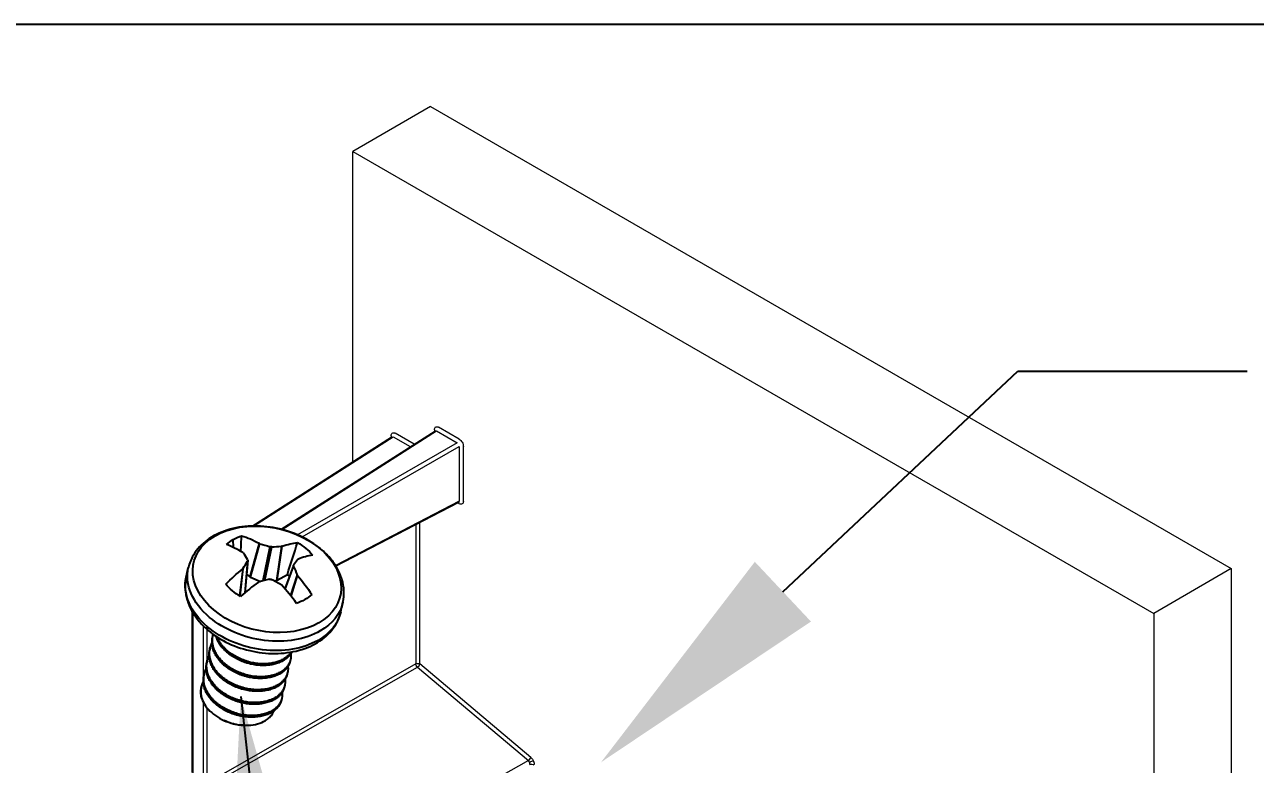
# Model space of a CAD drawing. Extents: x 0 to 11.3, y -6 to 0.
# Drawn here: x 4.052 to 6.149, y -1.262 to 0 of the extents above; entities that cross this region are included whole.
import ezdxf
from ezdxf import colors
from ezdxf.entities.mleader import LeaderData, LeaderLine
from ezdxf.math import Vec2, Vec3

# ---------------------------------------------------------------- set-up
doc = ezdxf.new("R2010")
doc.units = 0
doc.header["$LTSCALE"] = 0.5
doc.header["$MEASUREMENT"] = 0
doc.layers.get('0').update_dxf_attribs({"color": 255, "linetype": 'CONTINUOUS'})
for name, color, linetype in [('End Cap', 92, 'CONTINUOUS'), ('FAB DWG', 221, 'CONTINUOUS'), ('Hardware', 242, 'CONTINUOUS')]:
    doc.layers.add(name, color=color, linetype=linetype)
doc.layers.add('Text-Unprinted', color=131, linetype='CONTINUOUS', plot=False)
doc.styles.add('LSAD_Standard', font='arial.ttf')
doc.styles.add('ROM2', font='romans.shx', dxfattribs={"width": 0.85, "height": 1.5})
doc.dimstyles.new('LAYOUT_OVERALL-2020', dxfattribs={"dimtxt": 1.5, "dimasz": 1.5, "dimexe": 0.125, "dimexo": 0.125, "dimgap": 0.06, "dimtad": 0, "dimtih": 1, "dimtoh": 1, "dimdec": 4, "dimzin": 7, "dimdsep": 46, "dimlunit": 4, "dimtxsty": 'ROM2', "dimblk1": 'OPEN90', "dimcen": 0, "dimclrd": 256, "dimclre": 256, "dimclrt": 6, "dimadec": 0, "dimazin": 2, "dimtp": 0.1, "dimtm": 0.1, "dimtfac": 0.71, "dimtdec": 4, "dimtofl": 0, "dimtmove": 0, "dimatfit": 3, "dimfxl": 1, "dimfrac": 2, "dimtolj": 1, "dimtzin": 7, "dimlwd": -1, "dimlwe": -1, "dimarcsym": 1})

# ---------------------------------------------------------------- blocks, each defined once
blk = doc.blocks.new('_Open90')
at = {"color": 0, "linetype": 'ByBlock', "lineweight": -2}
for p, q in [((-0.5, 0.5), (0, 0)), ((0, 0), (-1, 0)), ((0, 0), (-0.5, -0.5))]:
    blk.add_line(p, q, dxfattribs=at)

msp = doc.modelspace()

# ---------------------------------------------------------------- linework, layer by layer
at = {"layer": 'End Cap', "lineweight": 13, "transparency": 16777216, "extrusion": (1.11022e-16, 0.816497, 0.57735)}
for p, q in [((4.7436, -0.1399), (4.6114, -0.2162)), ((4.7436, -0.1399), (6.1083, -0.9278)), ((4.6114, -0.2162), (5.9761, -1.0042)), ((4.6114, -0.7451), (4.6114, -0.2162)), ((4.7502, -0.6909), (4.7502, -0.6933)), ((4.7925, -0.7071), (4.7573, -0.6868)), ((4.4391, -0.8552), (4.6773, -0.7029)), ((4.4421, -0.8552), (4.6798, -0.7031)), ((4.4885, -0.8607), (4.7513, -0.6926)), ((4.4906, -0.8612), (4.7539, -0.6929)), ((4.7891, -0.7132), (4.517, -0.8703)), ((4.6762, -0.7012), (4.6762, -0.7036)), ((4.6798, -0.7031), (4.7088, -0.7198)), ((4.7154, -0.7156), (4.6833, -0.6971)), ((4.7539, -0.6929), (4.7891, -0.7132)), ((4.5248, -0.8739), (4.7926, -0.7193)), ((4.7926, -0.7193), (4.7926, -0.8129)), ((4.7996, -0.813), (4.7996, -0.7193)), ((4.7926, -0.8129), (4.5815, -0.9224)), ((4.5824, -0.9237), (4.7915, -0.8152)), ((4.7904, -0.8158), (4.7925, -0.8171)), ((4.7185, -0.8531), (4.7185, -1.0903)), ((4.7255, -1.0904), (4.7255, -0.8495)), ((6.1083, -0.9278), (5.9761, -1.0042)), ((6.1083, -0.9278), (6.1083, -4.3856)), ((4.3373, -1.2755), (4.3373, -1.0013)), ((4.3388, -1.2775), (4.3388, -1.0038)), ((5.9761, -1.0042), (5.9761, -4.4171)), ((4.3558, -1.0252), (4.3558, -1.1218)), ((4.3628, -1.086), (4.3628, -1.0317)), ((4.7185, -1.0903), (4.3626, -1.2937)), ((4.9145, -1.2498), (4.7255, -1.0904)), ((4.3655, -1.2991), (4.7213, -1.0959)), ((4.7213, -1.0959), (4.9103, -1.2553)), ((4.3558, -1.1546), (4.3558, -1.2919)), ((4.3628, -1.2936), (4.3628, -1.1654)), ((4.9103, -1.2553), (4.3704, -1.5599))]:
    msp.add_line(p, q, dxfattribs=at)
at = {"layer": 'End Cap', "lineweight": 13, "transparency": 16777216, "extrusion": (1.24796e-16, 3.10048e-16, -1)}
msp.add_ellipse((4.7563, -0.6939), major_axis=(0.00384, -0.00771), ratio=0.611894, start_param=-4.030089, end_param=-3.179469, dxfattribs=at)
at = {"layer": 'End Cap', "lineweight": 13, "transparency": 16777216, "extrusion": (4.59521e-19, 2.00148e-16, -1)}
msp.add_ellipse((4.7569, -0.6936), major_axis=(0.00476, -0.00718), ratio=0.611894, start_param=-3.103716, end_param=-2.253096, dxfattribs=at)
at = {"layer": 'End Cap', "lineweight": 13, "transparency": 16777216, "extrusion": (2.48922e-16, 3.09781e-16, -1)}
msp.add_ellipse((4.6823, -0.7042), major_axis=(0.00384, -0.00771), ratio=0.611894, start_param=-4.030089, end_param=-3.179469, dxfattribs=at)
at = {"layer": 'End Cap', "lineweight": 13, "transparency": 16777216, "extrusion": (8.54161e-17, 2.19479e-16, -1)}
msp.add_ellipse((4.6793, -0.7067), major_axis=(0.00174, -0.00396), ratio=0.607897, start_param=-3.236664, end_param=-3.208071, dxfattribs=at)
at = {"layer": 'End Cap', "lineweight": 13, "transparency": 16777216, "extrusion": (2.62439e-16, 3.07319e-16, -1)}
msp.add_ellipse((4.6829, -0.7039), major_axis=(0.00476, -0.00718), ratio=0.611894, start_param=-3.103716, end_param=-2.253096, dxfattribs=at)
at = {"layer": 'End Cap', "lineweight": 13, "transparency": 16777216}
for centre, major_axis, ratio, start_param, end_param in [((4.7533, -0.6965), (0.00174, -0.00396), 0.607897, -3.075114, -3.046521), ((4.7892, -0.8116), (-0.00256, 0.00349), 0.607897, -3.236664, -3.208071), ((4.7895, -0.8115), (0.0021, -0.00376), 0.612423, 0.008268, 0.85882), ((4.722, -1.0924), (0.00322, 0.00382), 0.432923, -2.239742, -0.695126), ((4.911, -1.2519), (0.00322, 0.00382), 0.432923, -2.239729, -0.695126), ((4.9097, -1.2586), (0.00245, -0.00393), 0.55791, 1.278039, 2.128591), ((4.9154, -1.258), (-0.00462, -0.00191), 0.183389, -2.51386, -0.980106), ((4.91, -1.2591), (0.002, -0.00405), 0.586734, 0.605641, 1.456192)]:
    msp.add_ellipse(centre, major_axis=major_axis, ratio=ratio, start_param=start_param, end_param=end_param, dxfattribs=at)
at = {"layer": 'End Cap', "lineweight": 13, "transparency": 16777216, "extrusion": (2.19947e-16, 2.73647e-16, -1)}
msp.add_ellipse((4.7929, -0.7144), major_axis=(0.00496, -0.00771), ratio=0.540375, start_param=-2.331832, end_param=-1.481211, dxfattribs=at)
at = {"layer": 'End Cap', "lineweight": 13, "transparency": 16777216, "extrusion": (-5.07929e-17, 9.8722e-17, -1)}
msp.add_ellipse((4.7935, -0.7154), major_axis=(-0.00419, 0.00815), ratio=0.540375, start_param=1.481211, end_param=2.331832, dxfattribs=at)
at = {"layer": 'End Cap', "lineweight": 13, "transparency": 16777216, "extrusion": (3.08238e-16, 1.37857e-16, -1)}
msp.add_ellipse((4.7929, -0.8103), major_axis=(0.00476, -0.00718), ratio=0.611894, start_param=0.037876, end_param=0.888497, dxfattribs=at)
at = {"layer": 'End Cap', "lineweight": 13, "transparency": 16777216, "extrusion": (9.96759e-17, 1.73563e-16, -1)}
msp.add_ellipse((4.7935, -0.8099), major_axis=(0.00384, -0.00771), ratio=0.611894, start_param=-0.888497, end_param=-0.037876, dxfattribs=at)
at = {"layer": 'End Cap', "lineweight": 13, "transparency": 16777216, "extrusion": (-4.64047e-18, -5.55112e-17, -1)}
msp.add_ellipse((4.722, -1.0924), major_axis=(0.005, 0), ratio=0.57735, start_param=-2.330015, end_param=-0.785398, dxfattribs=at)
at = {"layer": 'End Cap', "lineweight": 13, "transparency": 16777216, "extrusion": (1.03472e-17, 2.61641e-16, -1)}
msp.add_ellipse((4.722, -1.0924), major_axis=(-0.00248, 0.00434), ratio=0.549894, start_param=-2.131936, end_param=-0.788222, dxfattribs=at)
at = {"layer": 'End Cap', "lineweight": 13, "transparency": 16777216, "extrusion": (9.83767e-17, 3.19415e-16, -1)}
msp.add_ellipse((4.9136, -1.2562), major_axis=(0.0048, -0.00791), ratio=0.530447, start_param=-2.136423, end_param=-1.285802, dxfattribs=at)
at = {"layer": 'End Cap', "lineweight": 13, "transparency": 16777216, "extrusion": (2.25947e-16, 2.95998e-16, -1)}
msp.add_ellipse((4.914, -1.2573), major_axis=(0.00397, -0.00811), ratio=0.557318, start_param=-1.456702, end_param=-0.606082, dxfattribs=at)
at = {"layer": 'End Cap', "lineweight": 13, "transparency": 16777216, "extrusion": (1.35375e-17, -3.05427e-18, -1)}
msp.add_ellipse((4.9163, -1.2647), major_axis=(0.00488, -0.0011), ratio=0.692275, start_param=-2.471997, end_param=-0.927394, dxfattribs=at)
at = {"layer": 'End Cap', "lineweight": 13, "transparency": 16777216}
for points, knots in [([(4.7513, -0.6926), (4.7515, -0.6925), (4.7517, -0.6924), (4.7518, -0.6922), (4.7518, -0.6922), (4.7518, -0.6922)], [0, 0, 0, 0, 0.001797233, 0.001797233, 0.003048692, 0.003048692, 0.003048692, 0.003048692]), ([(4.6773, -0.7029), (4.6775, -0.7028), (4.6776, -0.7027), (4.6778, -0.7025), (4.6778, -0.7024), (4.6778, -0.7024)], [0, 0, 0, 0, 0.001797233, 0.001797233, 0.003048692, 0.003048692, 0.003048692, 0.003048692]), ([(4.7922, -0.8151), (4.7922, -0.8151), (4.7922, -0.8151), (4.7921, -0.8151), (4.792, -0.8151), (4.7918, -0.8151), (4.7917, -0.8152), (4.7915, -0.8152)], [0.002731137, 0.002731137, 0.002731137, 0.002731137, 0.002948916, 0.002948916, 0.004477804, 0.004477804, 0.005780981, 0.005780981, 0.005780981, 0.005780981])]:
    msp.add_open_spline(points, degree=3, knots=knots, dxfattribs=at)
at = {"layer": 'Hardware', "linetype": 'Continuous', "lineweight": 25, "transparency": 16777216, "extrusion": (1.11022e-16, 0.816497, 0.57735)}
for p, q in [((4.4078, -0.8919), (4.4073, -0.8781)), ((4.4514, -0.8847), (4.4356, -0.9419)), ((4.4369, -0.9427), (4.4527, -0.8852)), ((4.4698, -0.8905), (4.4579, -0.9486)), ((4.4612, -0.9477), (4.4728, -0.8909)), ((4.4894, -0.8897), (4.481, -0.9481)), ((4.4823, -0.9476), (4.4906, -0.8895)), ((4.4316, -0.9147), (4.4268, -0.9694)), ((4.4319, -0.9137), (4.427, -0.9692)), ((4.5098, -0.9225), (4.4954, -0.9624)), ((4.3271, -0.9425), (4.3307, -0.9266)), ((4.4234, -0.9284), (4.4182, -0.9745)), ((4.4189, -0.9749), (4.4243, -0.9273)), ((4.4299, -0.9371), (4.4356, -0.9419)), ((4.4369, -0.9427), (4.4537, -0.9497)), ((4.4823, -0.9476), (4.4995, -0.9377)), ((4.496, -0.9631), (4.51, -0.9243)), ((4.5162, -0.9386), (4.505, -0.9739)), ((4.5059, -0.975), (4.517, -0.9398)), ((4.4769, -0.9488), (4.481, -0.9481)), ((4.5907, -1.0012), (4.5942, -0.9853)), ((4.3727, -1.0417), (4.3721, -1.0444)), ((4.3678, -1.0637), (4.3672, -1.0665)), ((4.3948, -1.0688), (4.3954, -1.0661)), ((4.3629, -1.0858), (4.3622, -1.0885)), ((4.3899, -1.0909), (4.3905, -1.0881)), ((4.5049, -1.0827), (4.5043, -1.0855)), ((4.3579, -1.1078), (4.3573, -1.1106)), ((4.385, -1.1129), (4.3856, -1.1102)), ((4.5, -1.1047), (4.4994, -1.1075)), ((4.353, -1.1298), (4.3527, -1.1312)), ((4.3801, -1.135), (4.3807, -1.1322)), ((4.4951, -1.1268), (4.4945, -1.1295)), ((4.4902, -1.1488), (4.4896, -1.1516)), ((4.3752, -1.157), (4.3758, -1.1542)), ((4.3959, -1.1888), (4.3918, -1.1869))]:
    msp.add_line(p, q, dxfattribs=at)
at = {"layer": 'Hardware', "linetype": 'Continuous', "lineweight": 25, "transparency": 16777216, "extrusion": (-1.64983e-17, 1.17418e-16, -1)}
for centre, major_axis, start_param, end_param in [((4.4647, -0.9461), (-0.125, 0.0278), -0.92551, 2.216082), ((4.4684, -0.9294), (-0.0864, 0.0193), -2.704508, -2.288105)]:
    msp.add_ellipse(centre, major_axis=major_axis, ratio=0.691207, start_param=start_param, end_param=end_param, dxfattribs=at)
at = {"layer": 'Hardware', "linetype": 'Continuous', "lineweight": 25, "transparency": 16777216, "extrusion": (-1.5022e-17, 6.02179e-17, -1)}
msp.add_ellipse((4.4684, -0.9294), major_axis=(0.0864, -0.0193), ratio=0.691207, start_param=-2.704508, end_param=-2.496307, dxfattribs=at)
at = {"layer": 'Hardware', "linetype": 'Continuous', "lineweight": 25, "transparency": 16777216, "extrusion": (-2.56153e-17, -5.11658e-17, -1)}
msp.add_ellipse((4.4684, -0.9294), major_axis=(0.0864, -0.0193), ratio=0.691207, start_param=-2.496307, end_param=-2.288105, dxfattribs=at)
at = {"layer": 'Hardware', "linetype": 'Continuous', "lineweight": 25, "transparency": 16777216, "extrusion": (1.98629e-16, 1.61332e-16, -1)}
msp.add_ellipse((4.4391, -1.0649), major_axis=(0.0948, -0.1898), ratio=0.635396, start_param=-2.589393, end_param=-2.394737, dxfattribs=at)
at = {"layer": 'Hardware', "linetype": 'Continuous', "lineweight": 25, "transparency": 16777216, "extrusion": (9.1868e-17, 9.32794e-17, -1)}
msp.add_ellipse((4.4647, -0.9461), major_axis=(0.125, -0.0278), ratio=0.691207, start_param=-0.92551, end_param=2.216082, dxfattribs=at)
at = {"layer": 'Hardware', "linetype": 'Continuous', "lineweight": 25, "transparency": 16777216}
for centre, major_axis, ratio, start_param, end_param in [((4.4371, -1.0661), (-0.1159, 0.1777), 0.514911, -0.812981, -0.618326), ((4.4216, -1.0692), (-0.048, 0.2059), 0.305439, -0.779699, -0.692132), ((4.4539, -1.0732), (-0.0935, -0.1896), 0.119669, -2.519094, -2.431526), ((4.439, -1.0663), (-0.146, -0.1539), 0.372729, -2.663093, -2.468438), ((4.439, -1.0663), (-0.146, -0.1539), 0.372729, -2.016215, -1.82156), ((4.4443, -1.0787), (-0.1915, -0.0896), 0.559872, -1.95116, -1.863593), ((4.4309, -1.0771), (-0.1804, 0.1101), 0.636821, -1.500533, -1.412966), ((4.4371, -1.0661), (-0.1159, 0.1777), 0.514911, -1.459859, -1.265203), ((4.4201, -1.1462), (-0.0673, 0.015), 0.691207, 0, 0.379795)]:
    msp.add_ellipse(centre, major_axis=major_axis, ratio=ratio, start_param=start_param, end_param=end_param, dxfattribs=at)
at = {"layer": 'Hardware', "linetype": 'Continuous', "lineweight": 25, "transparency": 16777216, "extrusion": (6.80879e-17, 2.91079e-16, -1)}
msp.add_ellipse((4.4447, -1.0559), major_axis=(0.1732, -0.1211), ratio=0.757306, start_param=-2.01716, end_param=-1.929593, dxfattribs=at)
at = {"layer": 'Hardware', "linetype": 'Continuous', "lineweight": 25, "transparency": 16777216, "extrusion": (1.39311e-17, 1.38077e-16, -1)}
msp.add_ellipse((4.4313, -1.0542), major_axis=(0.181, 0.1092), ratio=0.680358, start_param=-0.96759, end_param=-0.880023, dxfattribs=at)
at = {"layer": 'Hardware', "linetype": 'Continuous', "lineweight": 25, "transparency": 16777216, "extrusion": (-3.69393e-16, 3.40927e-16, -1)}
msp.add_ellipse((4.4371, -1.0647), major_axis=(0.1258, 0.1708), ratio=0.493214, start_param=-0.618942, end_param=-0.424287, dxfattribs=at)
at = {"layer": 'Hardware', "linetype": 'Continuous', "lineweight": 25, "transparency": 16777216, "extrusion": (-8.12747e-17, 1.81043e-17, -1)}
msp.add_ellipse((4.4684, -0.9294), major_axis=(0.0864, -0.0193), ratio=0.691207, start_param=-1.133712, end_param=-0.92551, dxfattribs=at)
at = {"layer": 'Hardware', "linetype": 'Continuous', "lineweight": 25, "transparency": 16777216, "extrusion": (-2.85678e-17, 6.32353e-17, -1)}
msp.add_ellipse((4.4684, -0.9294), major_axis=(0.0864, -0.0193), ratio=0.691207, start_param=-0.92551, end_param=-0.717309, dxfattribs=at)
at = {"layer": 'Hardware', "linetype": 'Continuous', "lineweight": 25, "transparency": 16777216, "extrusion": (-2.16328e-16, 3.09388e-16, -1)}
msp.add_ellipse((4.4218, -1.0598), major_axis=(0.0689, 0.1999), ratio=0.240154, start_param=-0.93198, end_param=-0.844412, dxfattribs=at)
at = {"layer": 'Hardware', "linetype": 'Continuous', "lineweight": 25, "transparency": 16777216, "extrusion": (-1.32505e-16, -8.42272e-17, -1)}
msp.add_ellipse((4.4589, -0.9719), major_axis=(-0.1318, 0.0294), ratio=0.691207, start_param=-0.92551, end_param=0, dxfattribs=at)
at = {"layer": 'Hardware', "linetype": 'Continuous', "lineweight": 25, "transparency": 16777216, "extrusion": (4.35899e-17, -1.23453e-16, -1)}
msp.add_ellipse((4.4625, -0.9559), major_axis=(-0.1318, 0.0294), ratio=0.691207, start_param=-0.92551, end_param=0, dxfattribs=at)
at = {"layer": 'Hardware', "linetype": 'Continuous', "lineweight": 25, "transparency": 16777216, "extrusion": (-1.57676e-16, 2.53971e-16, -1)}
msp.add_ellipse((4.4371, -1.0647), major_axis=(0.1258, 0.1708), ratio=0.493214, start_param=-1.26582, end_param=-1.071165, dxfattribs=at)
at = {"layer": 'Hardware', "linetype": 'Continuous', "lineweight": 25, "transparency": 16777216, "extrusion": (-4.06374e-17, 9.05215e-18, -1)}
msp.add_ellipse((4.4585, -0.9739), major_axis=(0.0699, -0.0156), ratio=0.691207, start_param=-1.104911, end_param=-1.035016, dxfattribs=at)
at = {"layer": 'Hardware', "linetype": 'Continuous', "lineweight": 25, "transparency": 16777216, "extrusion": (2.94576e-16, 2.53792e-16, -1)}
msp.add_ellipse((4.4541, -1.0637), major_axis=(0.0218, -0.2103), ratio=0.425924, start_param=-2.250938, end_param=-2.163371, dxfattribs=at)
at = {"layer": 'Hardware', "linetype": 'Continuous', "lineweight": 25, "transparency": 16777216, "extrusion": (-2.47863e-17, 2.35845e-16, -1)}
msp.add_ellipse((4.4391, -1.0649), major_axis=(0.0948, -0.1898), ratio=0.635396, start_param=-1.942515, end_param=-1.74786, dxfattribs=at)
at = {"layer": 'Hardware', "linetype": 'Continuous', "lineweight": 25, "transparency": 16777216, "extrusion": (1.05933e-17, 1.11384e-16, -1)}
msp.add_ellipse((4.4684, -0.9294), major_axis=(-0.0864, 0.0193), ratio=0.691207, start_param=-0.92551, end_param=-0.717309, dxfattribs=at)
at = {"layer": 'Hardware', "linetype": 'Continuous', "lineweight": 25, "transparency": 16777216, "extrusion": (6.62527e-17, 4.21136e-17, -1)}
msp.add_ellipse((4.4684, -0.9294), major_axis=(-0.0864, 0.0193), ratio=0.691207, start_param=-1.133712, end_param=-0.92551, dxfattribs=at)
at = {"layer": 'Hardware', "linetype": 'Continuous', "lineweight": 25, "transparency": 16777216, "extrusion": (-1.59597e-16, -7.81925e-17, -1)}
msp.add_ellipse((4.4625, -0.9559), major_axis=(0.1318, -0.0294), ratio=0.691207, start_param=0, end_param=0.645286, dxfattribs=at)
at = {"layer": 'Hardware', "linetype": 'Continuous', "lineweight": 25, "transparency": 16777216, "extrusion": (-9.48205e-17, 2.11217e-17, -1)}
msp.add_ellipse((4.4589, -0.9719), major_axis=(0.1318, -0.0294), ratio=0.691207, start_param=0, end_param=0.645286, dxfattribs=at)
at = {"layer": 'Hardware', "linetype": 'Continuous', "lineweight": 25, "transparency": 16777216, "extrusion": (-6.28266e-17, 2.70352e-16, -1)}
msp.add_ellipse((4.3758, -1.0199), major_axis=(-0.0112, -0.0134), ratio=0.434625, start_param=0, end_param=0.695885, dxfattribs=at)
at = {"layer": 'Hardware', "linetype": 'Continuous', "lineweight": 25, "transparency": 16777216, "extrusion": (-5.27069e-17, -4.5131e-17, -1)}
msp.add_ellipse((4.4589, -0.9719), major_axis=(-0.1318, 0.0294), ratio=0.691207, start_param=-2.496307, end_param=-0.92551, dxfattribs=at)
at = {"layer": 'Hardware', "linetype": 'Continuous', "lineweight": 25, "transparency": 16777216, "extrusion": (4.21136e-17, -6.62527e-17, -1)}
msp.add_ellipse((4.4625, -0.9559), major_axis=(-0.1318, 0.0294), ratio=0.691207, start_param=-2.496307, end_param=-0.92551, dxfattribs=at)
at = {"layer": 'Hardware', "linetype": 'Continuous', "lineweight": 25, "transparency": 16777216, "extrusion": (1.20695e-17, 5.41832e-17, -1)}
msp.add_ellipse((4.4169, -1.1605), major_axis=(-0.0475, 0.0106), ratio=0.691207, start_param=-1.323781, end_param=-1.270946, dxfattribs=at)
at = {"layer": 'Hardware', "linetype": 'Continuous', "lineweight": 25, "transparency": 16777216, "extrusion": (-1.92594e-16, 1.56644e-16, -1)}
msp.add_ellipse((4.4169, -1.1605), major_axis=(-0.0475, 0.0106), ratio=0.691207, start_param=-1.866898, end_param=-1.323781, dxfattribs=at)
at = {"layer": 'Hardware', "linetype": 'Continuous', "lineweight": 25, "transparency": 16777216}
for points, knots in [([(4.5568, -0.8946), (4.5465, -0.8859), (4.5346, -0.8784), (4.5088, -0.8664), (4.4949, -0.8618), (4.4665, -0.856), (4.452, -0.8548), (4.4236, -0.8558), (4.4098, -0.8581), (4.3844, -0.8661), (4.3727, -0.8718), (4.3532, -0.8863), (4.3452, -0.8949), (4.3354, -0.9115), (4.3324, -0.9189), (4.3307, -0.9266)], [3.141593, 3.141593, 3.141593, 3.141593, 3.476159, 3.476159, 3.812333, 3.812333, 4.14829, 4.14829, 4.484474, 4.484474, 4.81812, 4.81812, 5.136387, 5.136387, 5.357675, 5.357675, 5.357675, 5.357675]), ([(4.4728, -0.8909), (4.4724, -0.8909), (4.472, -0.8909), (4.4715, -0.8909), (4.4711, -0.8908), (4.4707, -0.8907), (4.4702, -0.8906), (4.4701, -0.8906), (4.47, -0.8905), (4.4698, -0.8905)], [0, 0, 0, 0, 0.00003392832, 0.00003392832, 0.00003392832, 0.00006785849, 0.00006785849, 0.00006785849, 0.00007902941, 0.00007902941, 0.00007902941, 0.00007902941]), ([(4.5942, -0.9853), (4.5957, -0.9789), (4.5962, -0.9723), (4.5956, -0.9591), (4.5945, -0.9525), (4.5906, -0.9396), (4.5879, -0.9333), (4.5811, -0.9212), (4.577, -0.9155), (4.5677, -0.9045), (4.5625, -0.8994), (4.5568, -0.8946)], [2.2160825, 2.2160825, 2.2160825, 2.2160825, 2.4011845, 2.4011845, 2.5862865, 2.5862865, 2.7713886, 2.7713886, 2.9564906, 2.9564906, 3.1415927, 3.1415927, 3.1415927, 3.1415927]), ([(4.4316, -0.9125), (4.4318, -0.9128), (4.4319, -0.9131), (4.4319, -0.9134), (4.4319, -0.9137), (4.4319, -0.9141), (4.4318, -0.9144), (4.4317, -0.9145), (4.4317, -0.9146), (4.4316, -0.9147)], [0, 0, 0, 0, 0.00003392832, 0.00003392832, 0.00003392832, 0.00006785849, 0.00006785849, 0.00006785849, 0.00007902941, 0.00007902941, 0.00007902941, 0.00007902941]), ([(4.51, -0.9243), (4.5098, -0.9239), (4.5098, -0.9236), (4.5097, -0.9233), (4.5097, -0.923), (4.5098, -0.9227), (4.5099, -0.9224), (4.5099, -0.9223), (4.51, -0.9222), (4.51, -0.9221)], [0, 0, 0, 0, 0.00003392832, 0.00003392832, 0.00003392832, 0.00006785849, 0.00006785849, 0.00006785849, 0.00007902941, 0.00007902941, 0.00007902941, 0.00007902941]), ([(4.3271, -0.9425), (4.3257, -0.9489), (4.3252, -0.9555), (4.3258, -0.9687), (4.3269, -0.9753), (4.3308, -0.9882), (4.3335, -0.9945), (4.3403, -1.0065), (4.3444, -1.0123), (4.3536, -1.0233), (4.3589, -1.0284), (4.3646, -1.0332)], [5.3576751, 5.3576751, 5.3576751, 5.3576751, 5.5427771, 5.5427771, 5.7278792, 5.7278792, 5.9129812, 5.9129812, 6.0980833, 6.0980833, 6.2831853, 6.2831853, 6.2831853, 6.2831853]), ([(4.4688, -0.9459), (4.4692, -0.9459), (4.4697, -0.9458), (4.4701, -0.9459), (4.4706, -0.9459), (4.471, -0.946), (4.4714, -0.9461), (4.4716, -0.9462), (4.4717, -0.9462), (4.4718, -0.9463)], [0, 0, 0, 0, 0.00003392832, 0.00003392832, 0.00003392832, 0.00006785849, 0.00006785849, 0.00006785849, 0.00007902941, 0.00007902941, 0.00007902941, 0.00007902941]), ([(4.3646, -1.0332), (4.3749, -1.0419), (4.3868, -1.0494), (4.4125, -1.0614), (4.4265, -1.066), (4.4549, -1.0718), (4.4694, -1.073), (4.4978, -1.072), (4.5116, -1.0697), (4.537, -1.0617), (4.5487, -1.056), (4.5682, -1.0415), (4.5762, -1.0329), (4.586, -1.0163), (4.589, -1.0089), (4.5907, -1.0012)], [0, 0, 0, 0, 0.334566, 0.334566, 0.67074, 0.67074, 1.006698, 1.006698, 1.342881, 1.342881, 1.676527, 1.676527, 1.994794, 1.994794, 2.216082, 2.216082, 2.216082, 2.216082]), ([(4.3537, -1.1495), (4.3552, -1.1538), (4.3574, -1.158), (4.3631, -1.1661), (4.3666, -1.1699), (4.3745, -1.1769), (4.3791, -1.1802), (4.3888, -1.1857), (4.3941, -1.1881), (4.4051, -1.1919), (4.4107, -1.1933), (4.4221, -1.195), (4.4278, -1.1953), (4.4387, -1.1947), (4.4441, -1.1939), (4.4537, -1.1912), (4.4582, -1.1894), (4.462, -1.187)], [0, 0, 0, 0, 0.000439934, 0.000439934, 0.000879869, 0.000879869, 0.001319803, 0.001319803, 0.001759737, 0.001759737, 0.002199672, 0.002199672, 0.002639606, 0.002639606, 0.00307954, 0.00307954, 0.003519475, 0.003519475, 0.003519475, 0.003519475]), ([(4.462, -1.187), (4.4646, -1.1855), (4.4669, -1.1837), (4.4709, -1.1798), (4.4726, -1.1776), (4.4749, -1.1739), (4.4756, -1.1723), (4.4762, -1.1707)], [0.0035194749, 0.0035194749, 0.0035194749, 0.0035194749, 0.0038167128, 0.0038167128, 0.0041139508, 0.0041139508, 0.0043114608, 0.0043114608, 0.0043114608, 0.0043114608])]:
    msp.add_open_spline(points, degree=3, knots=knots, dxfattribs=at)
for points in [[(4.4203, -0.8985), (4.4207, -0.8896), (4.4211, -0.8807), (4.4216, -0.8717)], [(4.4239, -0.9006), (4.4243, -0.9008), (4.4245, -0.9011), (4.4247, -0.9014)], [(4.4527, -0.8852), (4.4522, -0.8851), (4.4518, -0.8849), (4.4514, -0.8847)], [(4.4906, -0.8895), (4.4903, -0.8897), (4.4899, -0.8897), (4.4894, -0.8897)], [(4.4995, -0.9377), (4.5053, -0.9196), (4.5112, -0.9015), (4.517, -0.8834)], [(4.5167, -0.9127), (4.5168, -0.9124), (4.5171, -0.9122), (4.5175, -0.9121)], [(4.4243, -0.9273), (4.4241, -0.9277), (4.4238, -0.9281), (4.4234, -0.9284)], [(4.517, -0.9398), (4.5166, -0.9394), (4.5164, -0.939), (4.5162, -0.9386)], [(4.4502, -0.9509), (4.4506, -0.9506), (4.4511, -0.9504), (4.4516, -0.9502)], [(4.4882, -0.9547), (4.4887, -0.955), (4.4891, -0.9553), (4.4895, -0.9557)], [(4.3982, -1.1898), (4.3974, -1.1895), (4.3966, -1.1891), (4.3959, -1.1888)]]:
    msp.add_open_spline(points, degree=3, dxfattribs=at)
for points, weights, degree in [([(4.4356, -0.9419), (4.436, -0.9422), (4.4364, -0.9425), (4.4369, -0.9427)], [1, 0.987288437634, 0.987288437634, 1], 3), ([(4.481, -0.9481), (4.4815, -0.948), (4.482, -0.9478), (4.4823, -0.9476)], [1, 0.987288437634, 0.987288437634, 1], 3), ([(4.3899, -1.0909), (4.3665, -1.0693), (4.3721, -1.0444)], [1, 0.882086398605, 0.971728823303], 2), ([(4.3905, -1.0881), (4.3661, -1.0656), (4.3731, -1.0399)], [1, 0.877345603586, 0.979272603715], 2), ([(4.3948, -1.0688), (4.3822, -1.0573), (4.378, -1.0432)], [1, 0.933003343188, 0.9330127032], 2), ([(4.3954, -1.0661), (4.3848, -1.0563), (4.38, -1.0446)], [1, 0.94286809996, 0.934462661419], 2), ([(4.385, -1.1129), (4.3616, -1.0914), (4.3672, -1.0665)], [1, 0.882086398605, 0.971728823303], 2), ([(4.3801, -1.135), (4.3567, -1.1134), (4.3622, -1.0885)], [1, 0.882086398605, 0.971728823303], 2), ([(4.3752, -1.157), (4.3518, -1.1355), (4.3573, -1.1106)], [1, 0.882086398605, 0.971728823303], 2)]:
    msp.add_rational_spline(points, weights, degree=degree, dxfattribs=at)
for points, weights, knots in [([(4.3856, -1.1102), (4.3585, -1.0852), (4.3696, -1.0578), (4.3703, -1.0561), (4.3712, -1.0544)], [1, 0.866025403784, 1, 0.990367332998, 0.982119828202], [0.35, 0.35, 0.35, 0.36666667, 0.36666667, 0.36786499, 0.36786499, 0.36786499]), ([(4.5069, -1.07), (4.4957, -1.0924), (4.4596, -1.093), (4.4219, -1.0938), (4.3948, -1.0688)], [0.990753076374, 0.870820486316, 1, 0.866025403784, 1], [0.51726318, 0.51726318, 0.51726318, 0.53333333, 0.53333333, 0.55, 0.55, 0.55]), ([(4.5058, -1.0702), (4.4932, -1.0897), (4.4602, -1.0903), (4.4225, -1.091), (4.3954, -1.0661)], [0.973946784819, 0.880647984612, 1, 0.866025403784, 1], [0.51848574, 0.51848574, 0.51848574, 0.53333333, 0.53333333, 0.55, 0.55, 0.55]), ([(4.3807, -1.1322), (4.3536, -1.1073), (4.3647, -1.0798), (4.3654, -1.0781), (4.3663, -1.0764)], [1, 0.866025403784, 1, 0.990367332998, 0.982119828202], [0.25, 0.25, 0.25, 0.26666667, 0.26666667, 0.26786499, 0.26786499, 0.26786499]), ([(4.5043, -1.0855), (4.5037, -1.0881), (4.5026, -1.0906), (4.4924, -1.1144), (4.4547, -1.1151), (4.4169, -1.1158), (4.3899, -1.0909)], [0.971728823303, 0.983939005179, 1, 0.866025403784, 1, 0.866025403784, 1], [0.41466865, 0.41466865, 0.41466865, 0.41666667, 0.41666667, 0.43333333, 0.43333333, 0.45, 0.45, 0.45]), ([(4.5054, -1.0727), (4.5064, -1.0806), (4.5033, -1.0878), (4.493, -1.1116), (4.4553, -1.1123), (4.4176, -1.113), (4.3905, -1.0881)], [0.940308069492, 0.955119193342, 1, 0.866025403784, 1, 0.866025403784, 1], [0.41108342, 0.41108342, 0.41108342, 0.41666667, 0.41666667, 0.43333333, 0.43333333, 0.45, 0.45, 0.45]), ([(4.3758, -1.1542), (4.3487, -1.1293), (4.3598, -1.1019), (4.3605, -1.1001), (4.3614, -1.0985)], [1, 0.866025403784, 1, 0.990367332998, 0.982119828202], [0.15, 0.15, 0.15, 0.16666667, 0.16666667, 0.16786499, 0.16786499, 0.16786499]), ([(4.4994, -1.1075), (4.4988, -1.1101), (4.4977, -1.1126), (4.4875, -1.1364), (4.4498, -1.1371), (4.412, -1.1378), (4.385, -1.1129)], [0.971728823303, 0.983939005179, 1, 0.866025403784, 1, 0.866025403784, 1], [0.31466865, 0.31466865, 0.31466865, 0.31666667, 0.31666667, 0.33333333, 0.33333333, 0.35, 0.35, 0.35]), ([(4.5004, -1.0947), (4.5015, -1.1027), (4.4983, -1.1099), (4.4881, -1.1337), (4.4504, -1.1344), (4.4127, -1.1351), (4.3856, -1.1102)], [0.940308069492, 0.955119193342, 1, 0.866025403784, 1, 0.866025403784, 1], [0.31108342, 0.31108342, 0.31108342, 0.31666667, 0.31666667, 0.33333333, 0.33333333, 0.35, 0.35, 0.35]), ([(4.3537, -1.1495), (4.35, -1.1361), (4.3549, -1.1239), (4.3556, -1.1222), (4.3564, -1.1205)], [0.93312680063, 0.935777329568, 1, 0.990367332999, 0.982119828203], [0.058677258, 0.058677258, 0.058677258, 0.066666667, 0.066666667, 0.067864987, 0.067864987, 0.067864987]), ([(4.4945, -1.1295), (4.4939, -1.1322), (4.4928, -1.1347), (4.4826, -1.1585), (4.4448, -1.1592), (4.4071, -1.1599), (4.3801, -1.135)], [0.971728823303, 0.983939005179, 1, 0.866025403784, 1, 0.866025403784, 1], [0.21466865, 0.21466865, 0.21466865, 0.21666667, 0.21666667, 0.23333333, 0.23333333, 0.25, 0.25, 0.25]), ([(4.4955, -1.1168), (4.4965, -1.1247), (4.4934, -1.1319), (4.4832, -1.1557), (4.4455, -1.1564), (4.4077, -1.1571), (4.3807, -1.1322)], [0.940308069492, 0.955119193342, 1, 0.866025403784, 1, 0.866025403784, 1], [0.21108342, 0.21108342, 0.21108342, 0.21666667, 0.21666667, 0.23333333, 0.23333333, 0.25, 0.25, 0.25]), ([(4.4896, -1.1516), (4.489, -1.1542), (4.4879, -1.1567), (4.4777, -1.1805), (4.4399, -1.1812), (4.4022, -1.1819), (4.3752, -1.157)], [0.971728823303, 0.983939005179, 1, 0.866025403784, 1, 0.866025403784, 1], [0.11466865, 0.11466865, 0.11466865, 0.11666667, 0.11666667, 0.13333333, 0.13333333, 0.15, 0.15, 0.15]), ([(4.4906, -1.1388), (4.4916, -1.1467), (4.4885, -1.154), (4.4783, -1.1778), (4.4405, -1.1785), (4.4028, -1.1792), (4.3758, -1.1542)], [0.940308069492, 0.955119193342, 1, 0.866025403784, 1, 0.866025403784, 1], [0.11108342, 0.11108342, 0.11108342, 0.11666667, 0.11666667, 0.13333333, 0.13333333, 0.15, 0.15, 0.15])]:
    msp.add_rational_spline(points, weights, degree=2, knots=knots, dxfattribs=at)
at = {"layer": 'Text-Unprinted', "ltscale": 0.5, "transparency": 16777216}
msp.add_lwpolyline([(7.8636, 0), (0, 0), (0, -6.0253), (7.8636, -6.0253)], close=True, dxfattribs=at)

# ---------------------------------------------------------------- leaders
at = {"layer": 'FAB DWG', "ltscale": 0.5, "transparency": 16777216}
msp.add_leader([(4.4201, -1.1462), (4.8989, -5.3998)], dimstyle='LAYOUT_OVERALL-2020', override={"dimasz": 0.25, "dimgap": 0.06, "dimtad": 0}, dxfattribs=at)
ml = msp.add_multileader_mtext('Standard', dxfattribs=at)
ml.set_content('CS00008\\P{\\A1;END PLATE}', color=256, style='LSAD_Standard')
ml.set_leader_properties()
ml.build(insert=Vec2(0, 0))
ml.multileader.update_dxf_attribs({"text_left_attachment_type": 2, "dogleg_length": 0.2098, "arrow_head_size": 0.4251})
ctx = ml.context
ctx.base_point, ctx.char_height, ctx.arrow_head_size, ctx.landing_gap_size, ctx.plane_origin = Vec3(6.1355, -0.5911), 0.188, 0.4251, 0.2041, Vec3(1.9988, 0.0879)
ctx.left_attachment = 2
notes = []
notes.append((ctx, [(0, (1, 1, 0), (5.7448, -0.5911), (1, 0), 0.3907, [(0, [(5.0342, -1.2581)], 0, [])])]))
ctx.mtext.insert, ctx.mtext.width, ctx.mtext.flow_direction = Vec3(6.3395, -0.3389), 5.009205, 5
for ctx, leaders in notes:
    for number, flags, end, landing, length, lines in leaders:
        leader = LeaderData()
        leader.index, (leader.has_last_leader_line, leader.has_dogleg_vector, leader.attachment_direction) = number, flags
        leader.last_leader_point, leader.dogleg_vector, leader.dogleg_length = Vec3(end), Vec3(landing), length
        for number, points, colour, breaks in lines:
            line = LeaderLine()
            line.index, line.vertices, line.color, line.breaks = number, Vec3.list(points), colors.encode_raw_color(colour), breaks
            leader.lines.append(line)
        ctx.leaders.append(leader)

doc.saveas('drawing.dxf')
